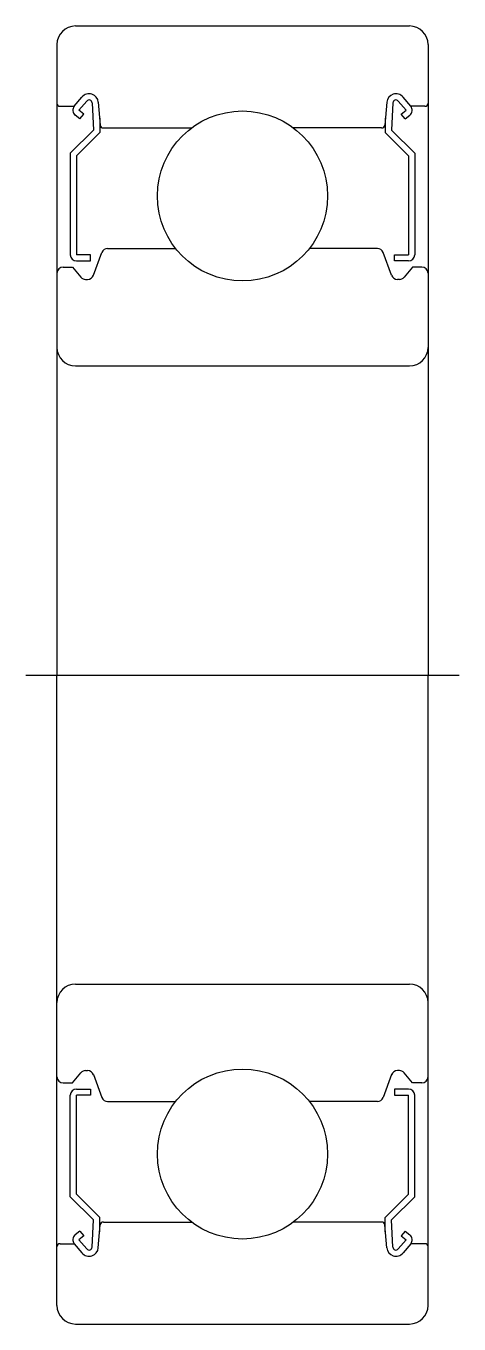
# Model space of a CAD drawing. Extents: x -2.6 to 80, y 1 to 73.
# Drawn here: x 65.95 to 79.95, y 31.05 to 73.05 of the extents above; entities outside this region: 2.
import ezdxf

# ---------------------------------------------------------------- set-up
doc = ezdxf.new("R2010")
doc.units = 0
doc.linetypes.add('CENTER', pattern=[50.8, 31.75, -6.35, 6.35, -6.35])
doc.layers.get('0').update_dxf_attribs({"linetype": 'CONTINUOUS'})
doc.layers.add('CENTER', color=1, linetype='CENTER')
doc.styles.get("Standard").update_dxf_attribs({"font": 'txt.shx'})

msp = doc.modelspace()

# ---------------------------------------------------------------- linework, layer by layer
at = {"color": 7, "linetype": 'CONTINUOUS'}
for p, q in [((67.55, 73.048), (78.35, 73.048)), ((66.95, 72.448), (66.95, 52.048)), ((78.95, 72.448), (78.95, 52.048)), ((67.51, 70.448), (67.76, 70.746)), ((67.663, 70.319), (67.914, 70.617)), ((68.289, 70.579), (68.353, 69.839)), ((77.612, 70.579), (77.547, 69.839)), ((78.237, 70.319), (77.987, 70.617)), ((78.39, 70.448), (78.141, 70.746)), ((67.05, 70.448), (67.51, 70.448)), ((67.688, 70.038), (67.535, 70.166)), ((67.816, 70.191), (67.663, 70.319)), ((67.688, 70.038), (67.816, 70.191)), ((68.09, 70.558), (68.133, 69.681)), ((77.81, 70.558), (77.767, 69.681)), ((78.084, 70.191), (78.237, 70.319)), ((78.212, 70.038), (78.084, 70.191)), ((78.212, 70.038), (78.365, 70.166)), ((78.85, 70.448), (78.39, 70.448)), ((68.333, 70.068), (68.333, 69.598)), ((68.453, 69.748), (71.3, 69.748)), ((77.448, 69.748), (74.6, 69.748)), ((77.567, 70.068), (77.567, 69.598)), ((68.133, 69.681), (67.383, 68.931)), ((68.333, 69.598), (67.583, 68.848)), ((77.567, 69.598), (78.317, 68.848)), ((77.767, 69.681), (78.517, 68.931)), ((67.383, 68.931), (67.383, 65.648)), ((78.517, 68.931), (78.517, 65.648)), ((67.583, 68.848), (67.583, 65.648)), ((78.317, 68.848), (78.317, 65.648)), ((68.033, 65.648), (67.583, 65.648)), ((68.033, 65.448), (68.033, 65.648)), ((68.132, 64.98), (68.4, 65.717)), ((68.588, 65.848), (70.789, 65.848)), ((77.312, 65.848), (75.112, 65.848)), ((77.768, 64.98), (77.5, 65.717)), ((77.867, 65.448), (77.867, 65.648)), ((77.867, 65.648), (78.317, 65.648)), ((67.15, 65.248), (67.45, 65.248)), ((67.45, 65.248), (67.726, 64.92)), ((67.583, 65.448), (68.033, 65.448)), ((78.317, 65.448), (77.867, 65.448)), ((78.45, 65.248), (78.175, 64.92)), ((78.75, 65.248), (78.45, 65.248)), ((67.879, 64.848), (67.944, 64.848)), ((78.021, 64.848), (77.956, 64.848)), ((67.55, 62.048), (78.35, 62.048)), ((66.95, 31.648), (66.95, 52.048)), ((78.95, 31.648), (78.95, 52.048)), ((67.55, 42.048), (78.35, 42.048)), ((67.45, 38.848), (67.726, 39.177)), ((67.879, 39.248), (67.944, 39.248)), ((68.132, 39.117), (68.4, 38.38)), ((77.768, 39.117), (77.5, 38.38)), ((78.021, 39.248), (77.956, 39.248)), ((78.45, 38.848), (78.175, 39.177)), ((67.15, 38.848), (67.45, 38.848)), ((67.583, 38.648), (68.033, 38.648)), ((68.033, 38.648), (68.033, 38.448)), ((77.867, 38.648), (77.867, 38.448)), ((78.317, 38.648), (77.867, 38.648)), ((78.75, 38.848), (78.45, 38.848)), ((67.383, 35.165), (67.383, 38.448)), ((67.583, 35.248), (67.583, 38.448)), ((68.033, 38.448), (67.583, 38.448)), ((68.588, 38.248), (70.789, 38.248)), ((77.312, 38.248), (75.112, 38.248)), ((77.867, 38.448), (78.317, 38.448)), ((78.317, 35.248), (78.317, 38.448)), ((78.517, 35.165), (78.517, 38.448)), ((68.133, 34.415), (67.383, 35.165)), ((68.333, 34.498), (67.583, 35.248)), ((77.567, 34.498), (78.317, 35.248)), ((77.767, 34.415), (78.517, 35.165)), ((68.333, 34.028), (68.333, 34.498)), ((77.567, 34.028), (77.567, 34.498)), ((67.688, 34.058), (67.535, 33.93)), ((67.688, 34.058), (67.816, 33.905)), ((68.09, 33.538), (68.133, 34.415)), ((68.289, 33.517), (68.353, 34.257)), ((68.453, 34.348), (71.3, 34.348)), ((77.448, 34.348), (74.6, 34.348)), ((77.612, 33.517), (77.547, 34.257)), ((77.81, 33.538), (77.767, 34.415)), ((78.212, 34.058), (78.084, 33.905)), ((78.212, 34.058), (78.365, 33.93)), ((67.05, 33.648), (67.51, 33.648)), ((67.51, 33.648), (67.76, 33.351)), ((67.816, 33.905), (67.663, 33.777)), ((67.663, 33.777), (67.914, 33.479)), ((78.237, 33.777), (77.987, 33.479)), ((78.084, 33.905), (78.237, 33.777)), ((78.39, 33.648), (78.141, 33.351)), ((78.85, 33.648), (78.39, 33.648)), ((67.55, 31.048), (78.35, 31.048))]:
    msp.add_line(p, q, dxfattribs=at)
for centre in [(72.95, 67.548), (72.95, 36.548)]:
    msp.add_circle(centre, 2.75, dxfattribs=at)
for centre, radius, start, end in [((67.55, 72.448), 0.6, 90, 180), ((78.35, 72.448), 0.6, 0, 90), ((67.99, 70.553), 0.3, 4.9967, 140.002), ((67.99, 70.553), 0.1, 2.8198, 140.0002), ((77.911, 70.553), 0.3, 39.998, 175.0033), ((77.91, 70.553), 0.1, 39.9998, 177.1802), ((67.05, 70.548), 0.1, 180, 270), ((67.663, 70.32), 0.2, 140.002, 230.0826), ((78.237, 70.32), 0.2, 309.9174, 39.998), ((78.85, 70.548), 0.1, 270, 0), ((68.453, 69.848), 0.1, 184.9967, 270), ((77.448, 69.848), 0.1, 270, 355.0033), ((67.583, 65.648), 0.2, 180, 270), ((68.588, 65.648), 0.2, 90, 159.9914), ((77.312, 65.648), 0.2, 20.0086, 90), ((78.317, 65.648), 0.2, 270, 0), ((67.15, 65.048), 0.2, 90, 180), ((78.75, 65.048), 0.2, 0, 90), ((67.879, 65.048), 0.2, 219.9945, 270), ((67.944, 65.048), 0.2, 270, 339.9914), ((77.956, 65.048), 0.2, 200.0086, 270), ((78.021, 65.048), 0.2, 270, 320.0055), ((67.55, 62.648), 0.6, 180, 270), ((78.35, 62.648), 0.6, 270, 0), ((67.55, 41.448), 0.6, 90, 180), ((78.35, 41.448), 0.6, 0, 90), ((67.879, 39.048), 0.2, 90, 140.0055), ((67.944, 39.048), 0.2, 20.0086, 90), ((77.956, 39.048), 0.2, 90, 159.9914), ((78.021, 39.048), 0.2, 39.9945, 90), ((67.15, 39.048), 0.2, 180, 270), ((67.583, 38.448), 0.2, 90, 180), ((78.317, 38.448), 0.2, 0, 90), ((78.75, 39.048), 0.2, 270, 0), ((68.588, 38.448), 0.2, 200.0086, 270), ((77.312, 38.448), 0.2, 270, 339.9914), ((68.453, 34.248), 0.1, 90, 175.0033), ((77.448, 34.248), 0.1, 4.9967, 90), ((67.05, 33.548), 0.1, 90, 180), ((67.663, 33.777), 0.2, 129.9174, 219.998), ((78.237, 33.777), 0.2, 320.002, 50.0826), ((78.85, 33.548), 0.1, 0, 90), ((67.99, 33.543), 0.3, 219.998, 355.0033), ((67.99, 33.543), 0.1, 219.9998, 357.1802), ((77.911, 33.543), 0.3, 184.9967, 320.002), ((77.91, 33.543), 0.1, 182.8198, 320.0002), ((67.55, 31.648), 0.6, 180, 270), ((78.35, 31.648), 0.6, 270, 0)]:
    msp.add_arc(centre, radius, start, end, dxfattribs=at)
at = {"layer": 'CENTER', "color": 1, "linetype": 'CENTER'}
msp.add_line((65.95, 52.048), (79.95, 52.048), dxfattribs=at)

# ---------------------------------------------------------------- texts
at = {"color": 7, "linetype": 'CONTINUOUS'}
for s, p in [('SBC6004ZZ', (-2.871, 9.318)), ('SBC6004', (-2.871, 1.049))]:
    msp.add_text(s, height=2, dxfattribs=at).set_placement(p)

doc.saveas('drawing.dxf')
